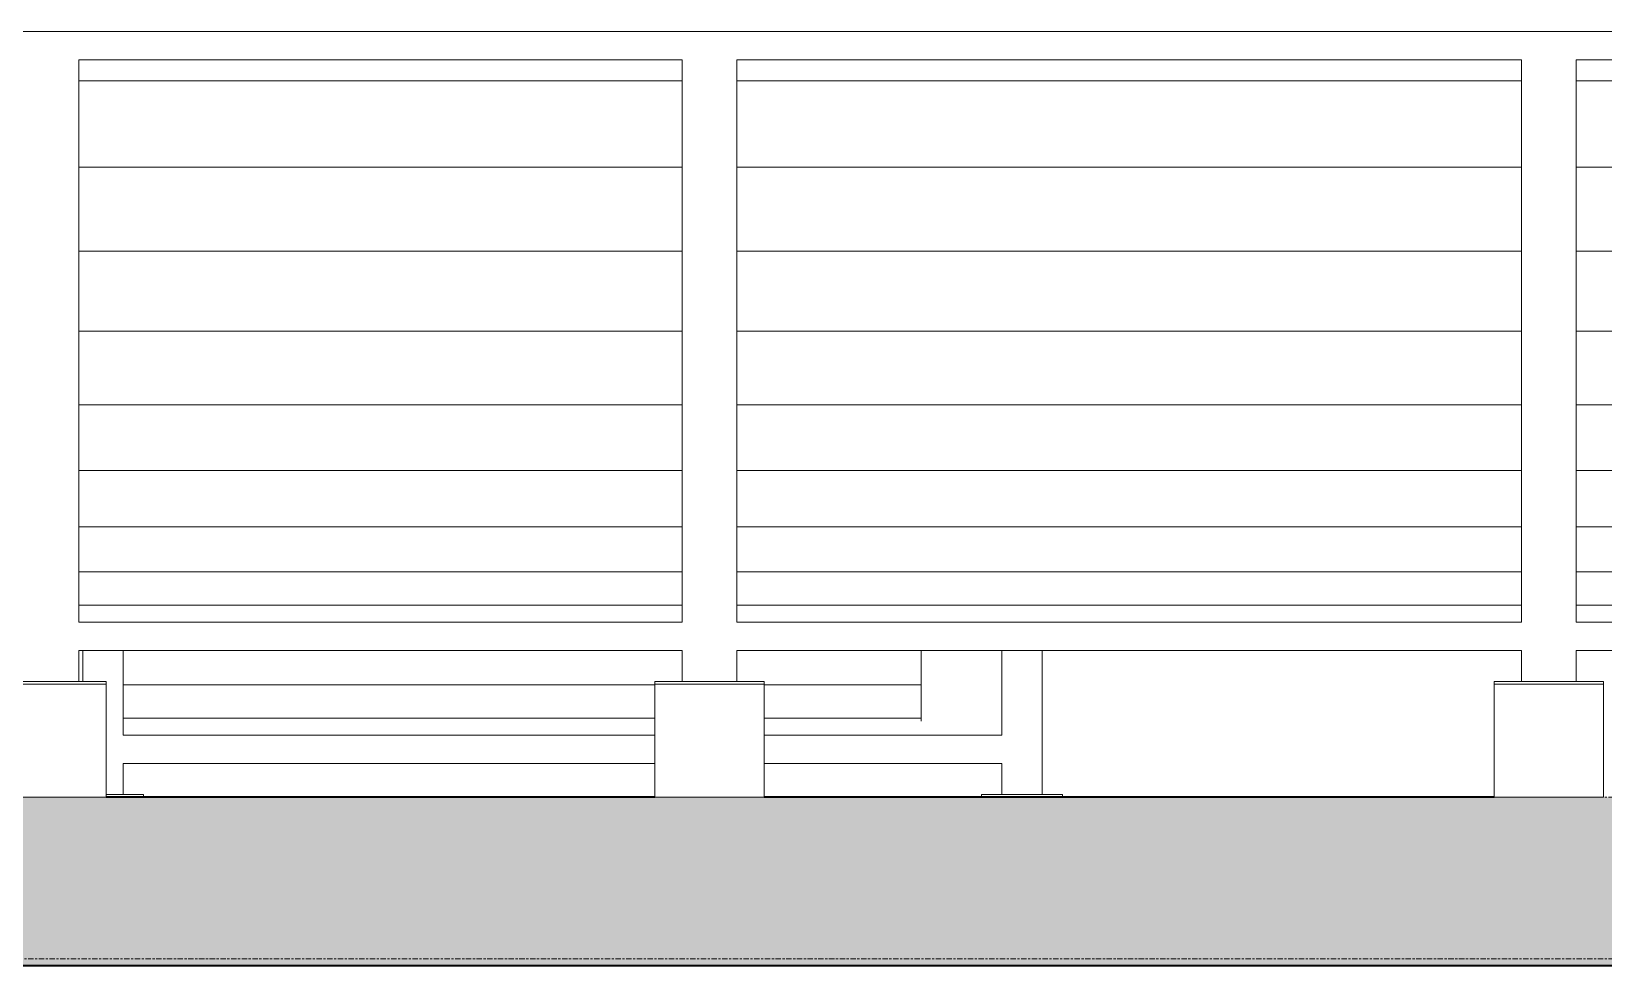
# Model space of a CAD drawing. Header units: centimetres. Extents: x -11896 to 2794, y -437 to 1921.
# Drawn here: x -10065.2 to -9597.8, y 44 to 321.6 of the extents above; entities that cross this region are included whole.
import ezdxf

# ---------------------------------------------------------------- set-up
doc = ezdxf.new("R2010")
doc.units = ezdxf.units.CM
doc.linetypes.add('Centre', pattern=[3.175, 0.635, -0.475, 1.59, -0.475])
for name, color, linetype, lineweight in [('A-FLOR', 7, 'Continuous', 9), ('A-FLOR-LEVL', 7, 'Continuous', 9), ('A-FLOR-PATT', 7, 'Continuous', 35), ('M-EQPM', 7, 'Continuous', 9)]:
    doc.layers.add(name, color=color, linetype=linetype, lineweight=lineweight)

# ---------------------------------------------------------------- blocks, each defined once
blk = doc.blocks.new('PQ_RVR_EST-01_ZZ_ZZ_MO_T_A_rvt-1-Sección 2-1')
at = {"layer": 'A-FLOR-PATT', "lineweight": 9, "true_color": 0x9a9a9a}
blk.add_hatch(color=253, dxfattribs=at).paths.add_polyline_path([(-11182.13, 44), (-5133.96, 44), (-5133.96, 94), (-11182.13, 94)])
at = {"layer": 'A-FLOR', "lineweight": 35}
for p, q in [((-9879.87, 94), (-10043.01, 94)), ((-9630.29, 94), (-9847.38, 94)), ((-11182.13, 44), (-5133.96, 44))]:
    blk.add_line(p, q, dxfattribs=at)
blk = doc.blocks.new('EQ-01-003 - EQ-01-003_dwg_Agrupar_668-1504029-Sección 2-1')
at = {"layer": 'M-EQPM', "color": 251, "true_color": 0x656565}
for p, q in [((-9363.97, 321.64), (-10307.22, 321.64)), ((-9363.97, 321.64), (-10307.22, 321.64)), ((-9871.75, 313.24), (-10051.14, 313.24)), ((-10051.14, 146.08), (-10051.14, 313.24)), ((-9871.75, 146.08), (-9871.75, 313.24)), ((-9871.75, 313.24), (-9871.75, 146.08)), ((-9622.17, 313.24), (-9855.5, 313.24)), ((-9855.5, 313.24), (-9855.5, 146.08)), ((-9622.17, 313.24), (-9855.5, 313.24)), ((-9622.17, 313.24), (-9622.17, 146.08)), ((-9622.17, 313.24), (-9622.17, 146.08)), ((-9380.22, 313.24), (-9605.92, 313.24)), ((-9605.92, 313.24), (-9605.92, 146.08)), ((-9380.22, 313.24), (-9605.92, 313.24)), ((-9871.75, 146.08), (-10051.14, 146.08)), ((-10051.14, 146.08), (-9871.75, 146.08)), ((-9855.5, 146.08), (-9622.17, 146.08)), ((-9855.5, 146.08), (-9622.17, 146.08)), ((-9380.22, 146.08), (-9605.92, 146.08)), ((-9605.92, 146.08), (-9380.22, 146.08)), ((-9871.75, 137.68), (-10051.14, 137.68)), ((-10051.14, 128.44), (-10051.14, 137.68)), ((-10051.14, 137.68), (-10051.14, 128.44)), ((-9871.75, 137.68), (-10051.14, 137.68)), ((-9871.75, 128.44), (-9871.75, 137.68)), ((-9871.75, 128.44), (-9871.75, 137.68)), ((-9855.5, 128.44), (-9855.5, 137.68)), ((-9855.5, 137.68), (-9622.17, 137.68)), ((-9855.5, 128.44), (-9855.5, 137.68)), ((-9855.5, 137.68), (-9622.17, 137.68)), ((-9622.17, 137.68), (-9622.17, 128.44)), ((-9622.17, 128.44), (-9622.17, 137.68)), ((-9605.92, 128.44), (-9605.92, 137.68)), ((-9605.92, 137.68), (-9380.22, 137.68)), ((-9605.92, 137.68), (-9605.92, 128.44)), ((-9380.22, 137.68), (-9605.92, 137.68)), ((-10043.01, 128.44), (-10075.51, 128.44)), ((-10043.01, 128.44), (-10075.51, 128.44)), ((-10043.01, 127.6), (-10075.51, 127.6)), ((-10075.51, 127.6), (-10043.01, 127.6)), ((-10043.01, 127.6), (-10043.01, 128.44)), ((-10043.01, 127.6), (-10043.01, 128.44)), ((-9879.87, 128.44), (-9847.38, 128.44)), ((-9879.87, 128.44), (-9879.87, 127.6)), ((-9879.87, 128.44), (-9847.38, 128.44)), ((-9879.87, 128.44), (-9879.87, 127.6)), ((-9847.38, 127.6), (-9879.87, 127.6)), ((-9847.38, 127.6), (-9879.87, 127.6)), ((-9847.38, 127.6), (-9847.38, 128.44)), ((-9630.29, 127.6), (-9630.29, 128.44)), ((-9630.29, 128.44), (-9597.79, 128.44)), ((-9630.29, 128.44), (-9630.29, 127.6)), ((-9630.29, 128.44), (-9597.79, 128.44)), ((-9630.29, 127.6), (-9597.79, 127.6)), ((-9597.79, 127.6), (-9597.79, 128.44))]:
    blk.add_line(p, q, dxfattribs=at)
at = {"layer": 'M-EQPM', "color": 251, "true_color": 0x656565, "flags": 128}
for points in [[(-9363.97, 128.44), (-9363.97, 321.64), (-10307.22, 321.64)], [(-9871.75, 313.24), (-10051.14, 313.24), (-10051.14, 146.08), (-10051.14, 313.24), (-9871.75, 313.24), (-9871.75, 146.08), (-10051.14, 146.08)], [(-9855.5, 146.08), (-9622.17, 146.08), (-9622.17, 313.24), (-9855.5, 313.24)], [(-9605.92, 146.08), (-9380.22, 146.08), (-9380.22, 313.24), (-9605.92, 313.24)], [(-10051.14, 128.44), (-10051.14, 137.68), (-9871.75, 137.68), (-9871.75, 128.44)], [(-9855.5, 128.44), (-9855.5, 137.68), (-9622.17, 137.68), (-9622.17, 128.44)], [(-9605.92, 128.44), (-9605.92, 137.68), (-9380.22, 137.68), (-9380.22, 128.44)], [(-9847.38, 128.44), (-9847.38, 127.6), (-9879.87, 127.6), (-9879.87, 128.44), (-9847.38, 128.44), (-9847.38, 127.6)], [(-9597.79, 128.44), (-9597.79, 127.6), (-9630.29, 127.6), (-9630.29, 128.44), (-9597.79, 128.44), (-9597.79, 127.6), (-9630.29, 127.6)]]:
    blk.add_lwpolyline(points, dxfattribs=at)
for points in [[(-9855.5, 146.08), (-9855.5, 313.24)], [(-9605.92, 146.08), (-9605.92, 313.24)], [(-10043.01, 128.44), (-10043.01, 127.6), (-10075.51, 127.6), (-10075.51, 128.44)]]:
    blk.add_lwpolyline(points, close=True, dxfattribs=at)
blk = doc.blocks.new('EQ-01-003 - EQ-01-003_dwg_Agrupar_667-1504031-Sección 2-1')
at = {"layer": 'M-EQPM', "color": 253, "true_color": 0x999999}
for p, q in [((-9871.75, 306.94), (-10051.14, 306.94)), ((-10051.14, 306.94), (-9871.75, 306.94)), ((-10051.14, 306.94), (-9871.75, 306.94)), ((-9622.17, 306.94), (-9855.5, 306.94)), ((-9855.5, 306.94), (-9622.17, 306.94)), ((-9855.5, 306.94), (-9622.17, 306.94)), ((-9412.72, 306.94), (-9605.92, 306.94)), ((-9605.92, 306.94), (-9412.72, 306.94)), ((-10051.14, 281.32), (-9871.75, 281.32)), ((-10051.14, 281.32), (-9871.75, 281.32)), ((-9871.75, 281.32), (-10051.14, 281.32)), ((-9855.5, 281.32), (-9622.17, 281.32)), ((-9855.5, 281.32), (-9622.17, 281.32)), ((-9622.17, 281.32), (-9855.5, 281.32)), ((-9605.92, 281.32), (-9412.72, 281.32)), ((-10051.14, 256.32), (-9871.75, 256.32)), ((-10051.14, 256.32), (-9871.75, 256.32)), ((-10051.14, 256.32), (-9871.75, 256.32)), ((-9855.5, 256.32), (-9622.17, 256.32)), ((-9855.5, 256.32), (-9622.17, 256.32)), ((-9855.5, 256.32), (-9622.17, 256.32)), ((-9605.92, 256.32), (-9412.72, 256.32)), ((-9605.92, 256.32), (-9412.72, 256.32)), ((-10051.14, 232.58), (-9871.75, 232.58)), ((-9871.75, 232.58), (-10051.14, 232.58)), ((-9871.75, 232.58), (-10051.14, 232.58)), ((-9855.5, 232.58), (-9622.17, 232.58)), ((-9622.17, 232.58), (-9855.5, 232.58)), ((-9622.17, 232.58), (-9855.5, 232.58)), ((-9605.92, 232.58), (-9412.72, 232.58)), ((-9412.72, 232.58), (-9605.92, 232.58)), ((-10051.14, 210.66), (-9871.75, 210.66)), ((-9871.75, 210.66), (-10051.14, 210.66)), ((-10051.14, 210.66), (-9871.75, 210.66)), ((-9855.5, 210.66), (-9622.17, 210.66)), ((-9622.17, 210.66), (-9855.5, 210.66)), ((-9855.5, 210.66), (-9622.17, 210.66)), ((-9605.92, 210.66), (-9412.72, 210.66)), ((-9412.72, 210.66), (-9605.92, 210.66)), ((-9605.92, 210.66), (-9412.72, 210.66)), ((-10051.14, 191.12), (-9871.75, 191.12)), ((-10051.14, 191.12), (-9871.75, 191.12)), ((-10051.14, 191.12), (-9871.75, 191.12)), ((-9855.5, 191.12), (-9622.17, 191.12)), ((-9855.5, 191.12), (-9622.17, 191.12)), ((-9855.5, 191.12), (-9622.17, 191.12)), ((-9605.92, 191.12), (-9412.72, 191.12)), ((-9605.92, 191.12), (-9412.72, 191.12)), ((-10051.14, 174.42), (-9871.75, 174.42)), ((-9871.75, 174.42), (-10051.14, 174.42)), ((-10051.14, 174.42), (-9871.75, 174.42)), ((-9855.5, 174.42), (-9622.17, 174.42)), ((-9622.17, 174.42), (-9855.5, 174.42)), ((-9855.5, 174.42), (-9622.17, 174.42)), ((-9605.92, 174.42), (-9412.72, 174.42)), ((-9605.92, 174.42), (-9412.72, 174.42)), ((-10051.14, 160.99), (-9871.75, 160.99)), ((-10051.14, 160.99), (-9871.75, 160.99)), ((-9871.75, 160.99), (-10051.14, 160.99)), ((-9855.5, 160.99), (-9622.17, 160.99)), ((-9855.5, 160.99), (-9622.17, 160.99)), ((-9622.17, 160.99), (-9855.5, 160.99)), ((-9605.92, 160.99), (-9412.72, 160.99)), ((-10051.14, 151.16), (-9871.75, 151.16)), ((-9871.75, 151.16), (-10051.14, 151.16)), ((-9871.75, 151.16), (-10051.14, 151.16)), ((-9855.5, 151.16), (-9622.17, 151.16)), ((-9622.17, 151.16), (-9855.5, 151.16)), ((-9622.17, 151.16), (-9855.5, 151.16)), ((-9605.92, 151.16), (-9412.72, 151.16)), ((-9412.72, 151.16), (-9605.92, 151.16))]:
    blk.add_line(p, q, dxfattribs=at)
at = {"layer": 'M-EQPM', "color": 253, "true_color": 0x999999, "flags": 128}
for points in [[(-9605.92, 306.94), (-9412.72, 306.94), (-9412.72, 313.24)], [(-9605.92, 256.32), (-9412.72, 256.32), (-9412.72, 232.58), (-9605.92, 232.58)], [(-9605.92, 191.12), (-9412.72, 191.12), (-9412.72, 174.42), (-9605.92, 174.42)], [(-9412.72, 174.42), (-9412.72, 160.99), (-9412.72, 151.16), (-9605.92, 151.16)]]:
    blk.add_lwpolyline(points, dxfattribs=at)
for points in [[(-9605.92, 281.32), (-9412.72, 281.32)], [(-9605.92, 160.99), (-9412.72, 160.99)]]:
    blk.add_lwpolyline(points, close=True, dxfattribs=at)
blk = doc.blocks.new('EQ-01-003 - EQ-01-003_dwg_Agrupar_677-1504035-Sección 2-1')
at = {"layer": 'M-EQPM', "color": 136, "true_color": 0x007f7f}
for p, q in [((-9630.29, 94), (-9630.29, 127.6)), ((-9630.29, 127.6), (-9597.79, 127.6)), ((-9630.29, 127.6), (-9597.79, 127.6)), ((-9630.29, 127.6), (-9630.29, 94)), ((-9597.79, 94), (-9597.79, 127.6)), ((-9597.79, 94), (-9597.79, 127.6)), ((-9597.79, 94), (-9630.29, 94)), ((-9597.79, 94), (-9630.29, 94))]:
    blk.add_line(p, q, dxfattribs=at)
at = {"layer": 'M-EQPM', "color": 136, "true_color": 0x007f7f, "flags": 128}
blk.add_lwpolyline([(-9597.79, 94), (-9630.29, 94), (-9630.29, 127.6), (-9597.79, 127.6)], close=True, dxfattribs=at)
blk = doc.blocks.new('EQ-01-003 - EQ-01-003_dwg_Agrupar_677-1504038-Sección 2-1')
at = {"layer": 'M-EQPM', "color": 136, "true_color": 0x007f7f}
for p, q in [((-9879.87, 94), (-9879.87, 127.6)), ((-9879.87, 127.6), (-9847.38, 127.6)), ((-9879.87, 127.6), (-9847.38, 127.6)), ((-9879.87, 127.6), (-9879.87, 94)), ((-9847.38, 94), (-9847.38, 127.6)), ((-9847.38, 94), (-9847.38, 127.6)), ((-9847.38, 94), (-9879.87, 94)), ((-9847.38, 94), (-9879.87, 94))]:
    blk.add_line(p, q, dxfattribs=at)
at = {"layer": 'M-EQPM', "color": 136, "true_color": 0x007f7f, "flags": 128}
blk.add_lwpolyline([(-9847.38, 94), (-9879.87, 94), (-9879.87, 127.6), (-9847.38, 127.6)], close=True, dxfattribs=at)
blk = doc.blocks.new('EQ-01-003 - EQ-01-003_dwg_Agrupar_677-1504040-Sección 2-1')
at = {"layer": 'M-EQPM', "color": 136, "true_color": 0x007f7f}
for p, q in [((-10075.51, 94), (-10075.51, 127.6)), ((-10075.51, 127.6), (-10043.01, 127.6)), ((-10075.51, 127.6), (-10043.01, 127.6)), ((-10075.51, 127.6), (-10075.51, 94)), ((-10043.01, 94), (-10043.01, 127.6)), ((-10043.01, 94), (-10043.01, 127.6)), ((-10043.01, 94), (-10075.51, 94)), ((-10043.01, 94), (-10075.51, 94))]:
    blk.add_line(p, q, dxfattribs=at)
at = {"layer": 'M-EQPM', "color": 136, "true_color": 0x007f7f, "flags": 128}
blk.add_lwpolyline([(-10043.01, 94), (-10075.51, 94), (-10075.51, 127.6), (-10043.01, 127.6)], close=True, dxfattribs=at)
blk = doc.blocks.new('EQ-01-003 - EQ-01-003_dwg_Agrupar_676-1504043-Sección 2-1')
for name in ['EQ-01-003 - EQ-01-003_dwg_Agrupar_667-1504031-Sección 2-1', 'EQ-01-003 - EQ-01-003_dwg_Agrupar_668-1504029-Sección 2-1', 'EQ-01-003 - EQ-01-003_dwg_Agrupar_677-1504040-Sección 2-1', 'EQ-01-003 - EQ-01-003_dwg_Agrupar_677-1504038-Sección 2-1', 'EQ-01-003 - EQ-01-003_dwg_Agrupar_677-1504035-Sección 2-1']:
    blk.add_blockref(name, (0, 0))
blk = doc.blocks.new('EQ-01-003 - EQ-01-003_dwg-1504028-Sección 2-1')
blk.add_blockref('EQ-01-003 - EQ-01-003_dwg_Agrupar_676-1504043-Sección 2-1', (0, 0))
blk = doc.blocks.new('EQ-01-003 - EQ-01-003-1482412-Sección 2-1')
blk.add_blockref('EQ-01-003 - EQ-01-003_dwg-1504028-Sección 2-1', (0, 0))
blk = doc.blocks.new('EQ-01-005 - EQ-01-005_dwg_Agrupar_356-1507029-Sección 2-1')
at = {"layer": 'M-EQPM', "color": 251, "true_color": 0x656565}
for p, q in [((-10049.98, 137.68), (-10049.98, 128.44)), ((-10049.98, 137.68), (-10049.98, 128.44)), ((-10049.98, 128.44), (-10049.98, 137.68)), ((-10037.96, 112.48), (-10037.96, 137.68)), ((-10037.96, 112.48), (-10037.96, 137.68)), ((-9776.7, 112.48), (-9776.7, 137.68)), ((-9776.7, 137.68), (-9776.7, 112.48)), ((-9764.69, 137.68), (-9764.69, 94.84)), ((-9764.69, 137.68), (-9764.69, 94.84)), ((-9764.69, 94.84), (-9764.69, 137.68)), ((-9879.87, 112.48), (-10037.96, 112.48)), ((-9879.87, 112.48), (-10037.96, 112.48)), ((-9776.7, 112.48), (-9847.38, 112.48)), ((-9776.7, 112.48), (-9847.38, 112.48)), ((-9879.87, 104.08), (-10037.96, 104.08)), ((-10037.96, 104.08), (-10037.96, 94.84)), ((-10037.96, 104.08), (-9879.87, 104.08)), ((-10037.96, 94.84), (-10037.96, 104.08)), ((-9776.7, 104.08), (-9847.38, 104.08)), ((-9847.38, 104.08), (-9776.7, 104.08)), ((-9776.7, 94.84), (-9776.7, 104.08)), ((-9776.7, 94.84), (-9776.7, 104.08)), ((-10031.96, 94.84), (-10043.01, 94.84)), ((-10031.96, 94.84), (-10043.01, 94.84)), ((-10031.96, 94.84), (-10031.96, 94)), ((-10031.96, 94.84), (-10031.96, 94)), ((-9758.68, 94.84), (-9782.71, 94.84)), ((-9782.71, 94.84), (-9782.71, 94)), ((-9782.71, 94.84), (-9782.71, 94)), ((-9758.68, 94.84), (-9758.68, 94)), ((-9758.68, 94), (-9758.68, 94.84)), ((-9758.68, 94), (-9758.68, 94.84))]:
    blk.add_line(p, q, dxfattribs=at)
at = {"layer": 'M-EQPM', "color": 251, "true_color": 0x656565, "flags": 128}
for points in [[(-9879.87, 112.48), (-10037.96, 112.48), (-10037.96, 137.68)], [(-9776.7, 137.68), (-9776.7, 112.48), (-9847.38, 112.48)], [(-10037.96, 94.84), (-10037.96, 104.08), (-9879.87, 104.08)], [(-9847.38, 104.08), (-9776.7, 104.08), (-9776.7, 94.84)], [(-10043.01, 94.84), (-10031.96, 94.84), (-10031.96, 94)], [(-9782.71, 94.84), (-9758.68, 94.84), (-9782.71, 94.84), (-9782.71, 94)]]:
    blk.add_lwpolyline(points, dxfattribs=at)
blk = doc.blocks.new('EQ-01-005 - EQ-01-005_dwg_Agrupar_357-1507030-Sección 2-1')
at = {"layer": 'M-EQPM', "color": 253, "true_color": 0x999999}
for p, q in [((-9800.73, 127.39), (-9800.73, 137.68)), ((-10037.96, 127.39), (-9879.87, 127.39)), ((-9879.87, 127.39), (-10037.96, 127.39)), ((-10037.96, 127.39), (-9879.87, 127.39)), ((-9847.38, 127.39), (-9800.73, 127.39)), ((-9800.73, 117.56), (-9800.73, 127.39)), ((-10037.96, 117.56), (-9879.87, 117.56)), ((-9879.87, 117.56), (-10037.96, 117.56)), ((-10037.96, 117.56), (-9879.87, 117.56)), ((-9847.38, 117.56), (-9800.73, 117.56)), ((-9800.73, 117.56), (-9847.38, 117.56)), ((-9847.38, 117.56), (-9800.73, 117.56)), ((-9800.73, 117.56), (-9800.73, 116.65)), ((-9800.73, 116.78), (-9800.73, 117.56)), ((-9800.73, 116.78), (-9800.73, 117.56))]:
    blk.add_line(p, q, dxfattribs=at)
at = {"layer": 'M-EQPM', "color": 253, "true_color": 0x999999, "flags": 128}
for points in [[(-9847.38, 127.39), (-9800.73, 127.39), (-9800.73, 137.68)], [(-9800.73, 117.56), (-9800.73, 127.39), (-9800.73, 137.68)], [(-9800.73, 117.56), (-9800.73, 127.39), (-9847.38, 127.39)]]:
    blk.add_lwpolyline(points, dxfattribs=at)
blk = doc.blocks.new('EQ-01-005 - EQ-01-005_dwg_133_CHILLER_dwg-1507034-Sección 2-1')
for name in ['EQ-01-005 - EQ-01-005_dwg_Agrupar_357-1507030-Sección 2-1', 'EQ-01-005 - EQ-01-005_dwg_Agrupar_356-1507029-Sección 2-1']:
    blk.add_blockref(name, (0, 0))
blk = doc.blocks.new('EQ-01-005 - EQ-01-005_dwg_Agrupar_320-1507037-Sección 2-1')
blk.add_blockref('EQ-01-005 - EQ-01-005_dwg_133_CHILLER_dwg-1507034-Sección 2-1', (0, 0))
blk = doc.blocks.new('EQ-01-005 - EQ-01-005_dwg-1507028-Sección 2-1')
blk.add_blockref('EQ-01-005 - EQ-01-005_dwg_Agrupar_320-1507037-Sección 2-1', (0, 0))
blk = doc.blocks.new('EQ-01-005 - EQ-01-005-1485178-Sección 2-1')
blk.add_blockref('EQ-01-005 - EQ-01-005_dwg-1507028-Sección 2-1', (0, 0))
blk = doc.blocks.new('PQ_RVR_MEP-01_ZZ_ZZ_MO_T_A_rvt-1-Sección 2-1')
at = {"layer": 'M-EQPM', "lineweight": 9}
for name in ['EQ-01-003 - EQ-01-003-1482412-Sección 2-1', 'EQ-01-005 - EQ-01-005-1485178-Sección 2-1']:
    blk.add_blockref(name, (0, 0), dxfattribs=at)

msp = doc.modelspace()

# ---------------------------------------------------------------- hatches: boundary and pattern name
at = {"layer": 'A-FLOR-PATT', "lineweight": 9, "true_color": 0x9a9a9a}
msp.add_hatch(color=253, dxfattribs=at).paths.add_polyline_path([(-11388.747, 44), (-5133.963, 44), (-5133.963, 94), (-11388.747, 94)])

# ---------------------------------------------------------------- linework, layer by layer
at = {"layer": 'A-FLOR', "lineweight": 35}
for p, q in [((-9879.874, 94), (-10043.014, 94)), ((-9630.29, 94), (-9847.376, 94)), ((-11388.747, 44), (-5133.963, 44))]:
    msp.add_line(p, q, dxfattribs=at)
at = {"layer": 'A-FLOR-LEVL', "color": 253, "linetype": 'Centre', "true_color": 0xaaaaaa}
for p, q in [((-11896.135, 94), (-4860.713, 94)), ((-11896.135, 46.025), (-4860.713, 46.025))]:
    msp.add_line(p, q, dxfattribs=at)

# ---------------------------------------------------------------- block references
at = {"lineweight": 5}
for name in ['PQ_RVR_EST-01_ZZ_ZZ_MO_T_A_rvt-1-Sección 2-1', 'PQ_RVR_MEP-01_ZZ_ZZ_MO_T_A_rvt-1-Sección 2-1']:
    msp.add_blockref(name, (0, 0), dxfattribs=at)

doc.saveas('drawing.dxf')
